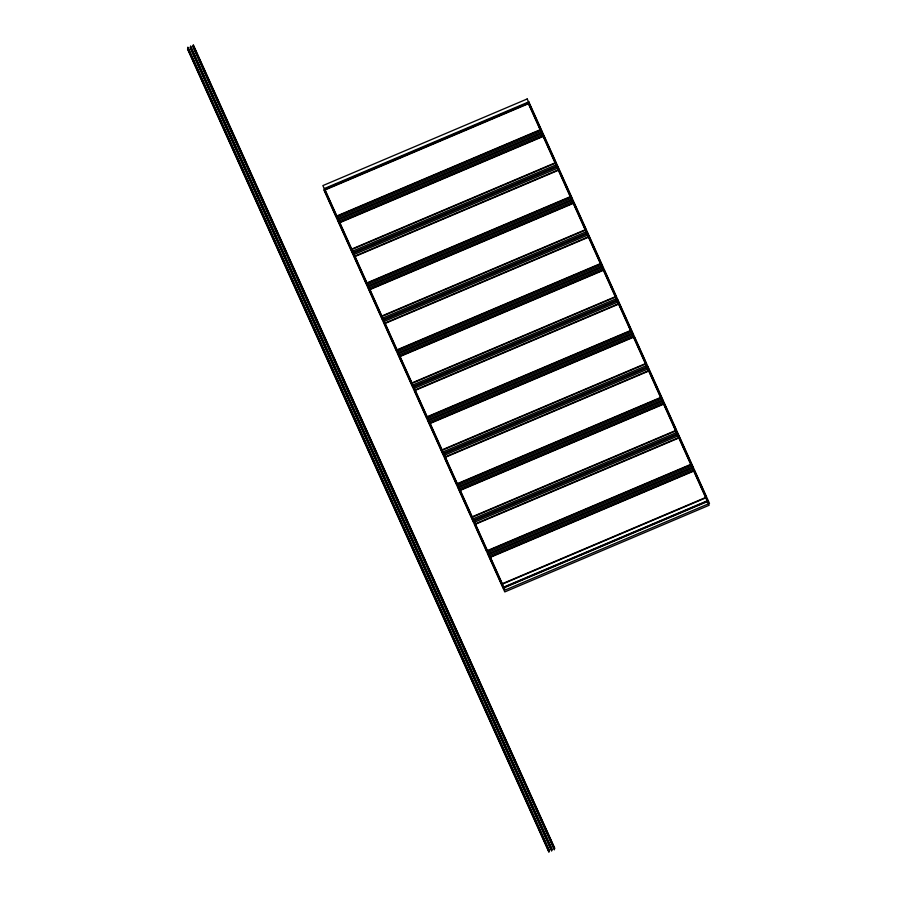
<?xml version="1.0" encoding="UTF-8"?>
<svg xmlns="http://www.w3.org/2000/svg" width="897" height="897" viewBox="0 0 897 897"><rect width="100%" height="100%" fill="white"/><g stroke="black" fill="none" stroke-linecap="round" stroke-linejoin="round"><path stroke-width="1.35" d="M503.565 587.165L707.901 500.526M503.475 587.636L707.8 500.986M193.326 44.85L554.682 848.125M193.236 45.321L554.626 848.439M193.135 45.781L554.525 848.91M193.046 46.252L554.436 849.369M192.956 46.722L554.346 849.84M190.601 46.005L551.991 849.123M190.512 46.476L551.902 849.594M190.411 46.936L551.801 850.064M190.321 47.406L551.711 850.524M190.231 47.877L551.621 850.995M187.877 47.16L549.267 850.278M187.787 47.631L549.177 850.748M187.697 48.09L549.076 851.219M187.596 48.561L548.986 851.679M187.507 49.032L548.897 852.15M527.201 98.962L322.864 185.601L337.922 219.07L542.259 132.431L527.201 98.962M528.804 101.843L324.467 188.482L505.157 590.047L709.493 503.408L528.804 101.843M528.613 102.774L324.277 189.424L336.33 216.188L540.656 129.549L528.613 102.774M528.524 103.245L324.187 189.884L336.229 216.659L540.566 130.009L528.524 103.245M528.423 103.716L324.097 190.355L504.787 591.919L709.123 505.269L528.423 103.716M541.418 131.22L337.081 217.859L338.584 221.211L542.92 134.561L541.418 131.22M542.068 133.361L337.743 220L352.801 253.47L557.127 166.82L542.068 133.361M543.761 135.772L339.436 222.411L351.478 249.187L555.815 162.548L543.761 135.772M543.672 136.243L339.335 222.882L351.389 249.658L555.714 163.007L543.672 136.243M556.476 164.689L352.14 251.328L353.642 254.67L557.979 168.031L556.476 164.689M557.317 165.889L352.981 252.528L368.039 285.997L572.376 199.358L557.317 165.889M558.73 169.701L354.393 256.34L366.447 283.116L570.772 196.477L558.73 169.701M558.64 170.172L354.304 256.811L366.346 283.587L570.683 196.936L558.64 170.172M571.524 198.147L367.198 284.786L368.701 288.139L573.037 201.489L571.524 198.147M572.185 200.289L367.86 286.928L382.918 320.397L587.243 233.747L572.185 200.289M573.878 202.7L369.553 289.339L381.595 316.114L585.932 229.475L573.878 202.7M573.788 203.171L369.452 289.809L381.505 316.585L585.831 229.935L573.788 203.171M586.582 231.605L382.257 318.256L383.759 321.597L588.096 234.958L586.582 231.605M587.434 232.816L383.097 319.455L398.156 352.925L602.492 266.274L587.434 232.816M588.847 236.629L384.51 323.268L396.564 350.043L600.889 263.404L588.847 236.629M588.757 237.1L384.421 323.739L396.463 350.514L600.799 263.864L588.757 237.1M601.64 265.075L397.315 351.714L398.817 355.066L603.154 268.416L601.64 265.075M602.302 267.216L397.976 353.855L413.024 387.325L617.36 300.674L602.302 267.216M603.995 269.627L399.658 356.266L411.712 383.041L616.048 296.402L603.995 269.627M603.905 270.098L399.569 356.737L411.622 383.501L615.947 296.862L603.905 270.098M616.699 298.533L412.373 385.183L413.876 388.524L618.212 301.885L616.699 298.533M617.551 299.744L413.214 386.383L428.273 419.852L632.609 333.202L617.551 299.744M618.964 303.556L414.627 390.195L426.669 416.97L631.006 330.331L618.964 303.556M618.863 304.027L414.537 390.666L426.58 417.441L630.916 330.791L618.863 304.027M631.757 332.002L427.432 418.641L428.934 421.994L633.271 335.343L631.757 332.002M632.419 334.144L428.082 420.783L443.14 454.252L647.477 367.602L632.419 334.144M634.112 336.554L429.775 423.193L441.829 449.969L646.154 363.319L634.112 336.554M634.022 337.025L429.685 423.664L441.728 450.429L646.064 363.79L634.022 337.025M646.815 365.46L442.49 452.11L443.993 455.452L648.329 368.813L646.815 365.46M647.668 366.671L443.331 453.31L458.389 486.779L662.726 400.129L647.668 366.671M649.08 370.483L444.744 457.122L456.786 483.898L661.123 397.259L649.08 370.483M648.98 370.954L444.654 457.593L456.696 484.369L661.033 397.719L648.98 370.954M661.874 398.93L457.548 485.569L459.051 488.921L663.376 402.271L661.874 398.93M662.535 401.071L458.199 487.71L473.257 521.168L677.594 434.529L662.535 401.071M664.229 403.482L459.892 490.121L471.945 516.896L676.271 430.246L664.229 403.482M664.139 403.942L459.802 490.592L471.844 517.356L676.181 430.717L664.139 403.942M676.932 432.388L472.596 519.038L474.109 522.379L678.435 435.74L676.932 432.388M677.784 433.599L473.448 520.238L488.506 553.707L692.843 467.057L677.784 433.599M679.197 437.411L474.861 524.05L486.903 550.825L691.239 464.186L679.197 437.411M679.096 437.882L474.771 524.521L486.813 551.285L691.15 464.646L679.096 437.882M691.991 465.857L487.654 552.496L489.168 555.837L693.493 469.198L691.991 465.857M692.652 467.999L488.316 554.638L503.374 588.096L707.711 501.457L692.652 467.999M694.345 470.409L490.009 557.048L502.062 583.824L706.388 497.173L694.345 470.409M694.256 470.869L489.919 557.519L501.961 584.283L706.298 497.644L694.256 470.869"/></g></svg>
